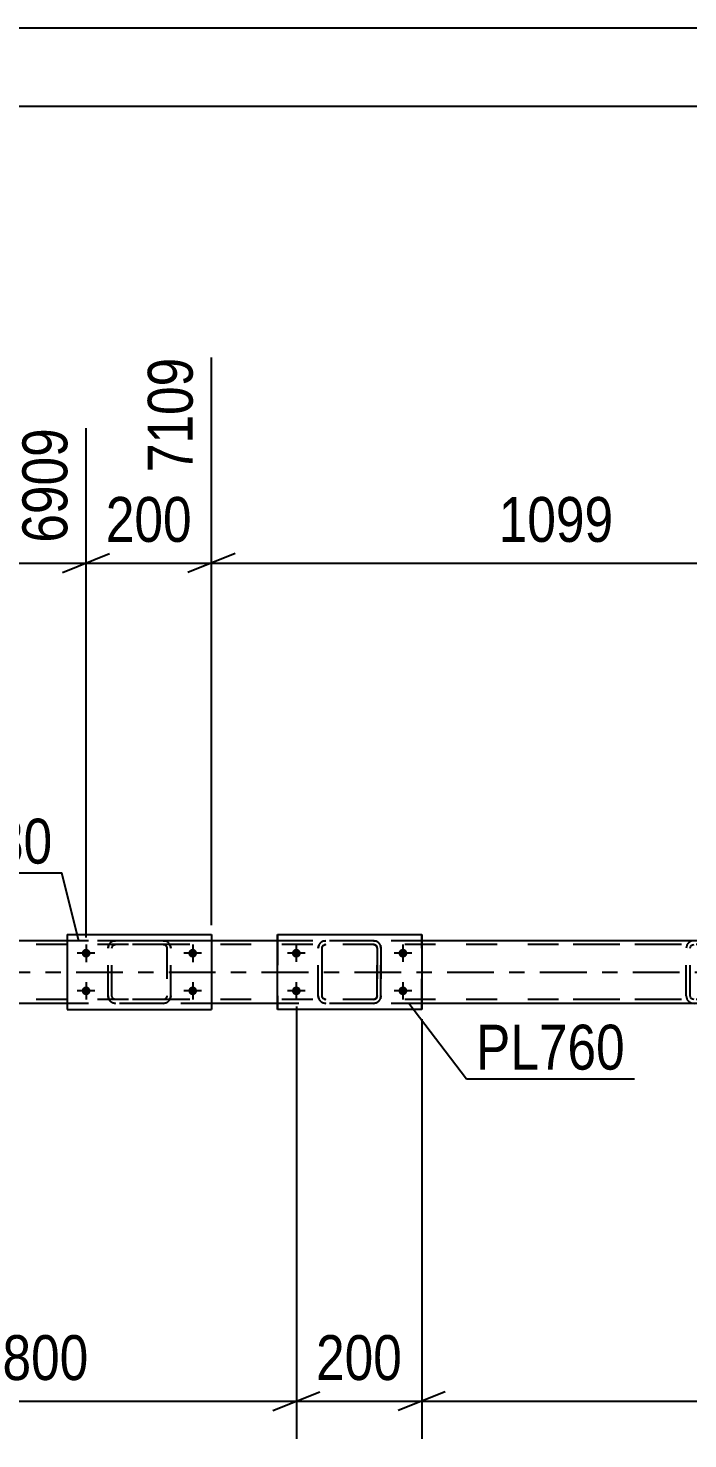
# Model space of a CAD drawing. Header units: millimetres. Extents: x -49 to 792, y -420 to 174.
# Drawn here: x 288 to 330, y 83.7 to 173.7 of the extents above; entities that cross this region are included whole.
import ezdxf

# ---------------------------------------------------------------- set-up
doc = ezdxf.new("R2010")
doc.units = ezdxf.units.MM
doc.linetypes.add('DXK_LINE_DOT2', pattern=[3.9198, 1.9599, -1.9599])
doc.linetypes.add('DXK_LINE_DOT3', pattern=[5.9187, 2.979, -0.9799, 0.9799, -0.9799])
doc.styles.add('Arial Narrow', font='ARIALN.TTF', dxfattribs={"height": 0.2})

# ---------------------------------------------------------------- blocks, each defined once
blk = doc.blocks.new('Unknown-122570535-1133')
at = {"color": 5, "linetype": 'Continuous'}
for p, q in [((791.913, 173.749), (-49.087, 173.749)), ((786.913, 168.749), (-44.087, 168.749))]:
    blk.add_line(p, q, dxfattribs=at)
blk = doc.blocks.new('Bolt-122570535-3972 - 3943')
at = {"linetype": 'Continuous'}
for points in [[(304.782, 114.719), (304.788, 114.777), (304.807, 114.832), (304.836, 114.883), (304.875, 114.927), (304.922, 114.961), (304.976, 114.985), (305.033, 114.997), (305.092, 114.997), (305.149, 114.985), (305.202, 114.961), (305.25, 114.927), (305.289, 114.883), (305.318, 114.832), (305.336, 114.777), (305.342, 114.719), (305.336, 114.66), (305.318, 114.605), (305.289, 114.554), (305.25, 114.51), (305.202, 114.476), (305.149, 114.452), (305.092, 114.44), (305.033, 114.44), (304.976, 114.452), (304.922, 114.476), (304.875, 114.51), (304.836, 114.554), (304.807, 114.605), (304.788, 114.66)], [(311.582, 114.719), (311.588, 114.777), (311.607, 114.832), (311.636, 114.883), (311.675, 114.927), (311.722, 114.961), (311.776, 114.985), (311.833, 114.997), (311.892, 114.997), (311.949, 114.985), (312.002, 114.961), (312.05, 114.927), (312.089, 114.883), (312.118, 114.832), (312.136, 114.777), (312.142, 114.719), (312.136, 114.66), (312.118, 114.605), (312.089, 114.554), (312.05, 114.51), (312.002, 114.476), (311.949, 114.452), (311.892, 114.44), (311.833, 114.44), (311.776, 114.452), (311.722, 114.476), (311.675, 114.51), (311.636, 114.554), (311.607, 114.605), (311.588, 114.66)], [(304.782, 112.319), (304.788, 112.377), (304.807, 112.432), (304.836, 112.483), (304.875, 112.527), (304.922, 112.561), (304.976, 112.585), (305.033, 112.597), (305.092, 112.597), (305.149, 112.585), (305.202, 112.561), (305.25, 112.527), (305.289, 112.483), (305.318, 112.432), (305.336, 112.377), (305.342, 112.319), (305.336, 112.26), (305.318, 112.205), (305.289, 112.154), (305.25, 112.11), (305.202, 112.076), (305.149, 112.052), (305.092, 112.04), (305.033, 112.04), (304.976, 112.052), (304.922, 112.076), (304.875, 112.11), (304.836, 112.154), (304.807, 112.205), (304.788, 112.26)], [(311.582, 112.319), (311.588, 112.377), (311.607, 112.432), (311.636, 112.483), (311.675, 112.527), (311.722, 112.561), (311.776, 112.585), (311.833, 112.597), (311.892, 112.597), (311.949, 112.585), (312.002, 112.561), (312.05, 112.527), (312.089, 112.483), (312.118, 112.432), (312.136, 112.377), (312.142, 112.319), (312.136, 112.26), (312.118, 112.205), (312.089, 112.154), (312.05, 112.11), (312.002, 112.076), (311.949, 112.052), (311.892, 112.04), (311.833, 112.04), (311.776, 112.052), (311.722, 112.076), (311.675, 112.11), (311.636, 112.154), (311.607, 112.205), (311.588, 112.26)]]:
    blk.add_hatch(color=1, dxfattribs=at).paths.add_polyline_path(points)
at = {"color": 1, "linetype": 'Continuous'}
for p, q in [((305.062, 115.279), (305.062, 114.159)), ((311.862, 115.279), (311.862, 114.159)), ((305.622, 114.719), (304.502, 114.719)), ((312.422, 114.719), (311.302, 114.719)), ((305.062, 112.879), (305.062, 111.759)), ((311.862, 112.879), (311.862, 111.759)), ((305.622, 112.319), (304.502, 112.319)), ((312.422, 112.319), (311.302, 112.319))]:
    blk.add_line(p, q, dxfattribs=at)
blk = doc.blocks.new('Part-122570535-4263 - 3943')
at = {"color": 2, "linetype": 'Continuous'}
for p, q in [((303.862, 111.119), (303.862, 115.919)), ((303.862, 115.919), (303.862, 115.919)), ((303.862, 115.919), (313.062, 115.919)), ((313.062, 115.919), (313.062, 111.119)), ((303.862, 111.119), (303.862, 111.119)), ((313.062, 111.119), (303.862, 111.119))]:
    blk.add_line(p, q, dxfattribs=at)
at = {"color": 7, "linetype": 'DXK_LINE_DOT2'}
for p, q in [((303.862, 115.919), (303.862, 111.119)), ((303.862, 115.919), (303.862, 115.919)), ((313.062, 111.119), (313.062, 115.919)), ((303.862, 111.119), (303.862, 111.119))]:
    blk.add_line(p, q, dxfattribs=at)
blk = doc.blocks.new('Bolt-122570535-4013 - 3943')
at = {"linetype": 'Continuous'}
for points in [[(291.651, 114.438, -1), (291.651, 114.998, -1)], [(298.451, 114.438, -1), (298.451, 114.998, -1)], [(291.651, 112.038, -1), (291.651, 112.598, -1)], [(298.451, 112.038, -1), (298.451, 112.598, -1)]]:
    blk.add_hatch(color=1, dxfattribs=at).paths.add_polyline_path(points)
at = {"color": 1, "linetype": 'Continuous'}
for p, q in [((291.651, 115.278), (291.651, 114.158)), ((298.451, 115.278), (298.451, 114.158)), ((292.211, 114.718), (291.091, 114.718)), ((299.011, 114.718), (297.891, 114.718)), ((291.651, 112.878), (291.651, 111.758)), ((298.451, 112.878), (298.451, 111.758)), ((292.211, 112.318), (291.091, 112.318)), ((299.011, 112.318), (297.891, 112.318))]:
    blk.add_line(p, q, dxfattribs=at)
blk = doc.blocks.new('Part-122570535-4131 - 3943')
at = {"color": 2, "linetype": 'Continuous'}
for p, q in [((290.451, 115.918), (290.451, 111.118)), ((290.451, 115.918), (299.651, 115.918)), ((299.651, 115.918), (299.651, 111.118)), ((290.451, 111.118), (299.651, 111.118))]:
    blk.add_line(p, q, dxfattribs=at)
blk = doc.blocks.new('Part-122570535-4132 - 3943')
at = {"color": 7, "linetype": 'DXK_LINE_DOT2'}
for p, q in [((293.348, 115.482), (293.531, 115.518)), ((293.531, 115.518), (293.348, 115.482)), ((293.362, 115.208), (293.439, 115.26)), ((293.439, 115.26), (293.531, 115.278)), ((296.571, 115.518), (293.531, 115.518)), ((296.571, 115.278), (293.531, 115.278)), ((296.571, 115.518), (296.755, 115.482)), ((296.755, 115.482), (296.571, 115.518)), ((296.571, 115.278), (296.663, 115.26)), ((296.663, 115.26), (296.741, 115.208)), ((293.051, 115.038), (293.088, 115.222)), ((293.088, 115.222), (293.051, 115.038)), ((293.051, 111.998), (293.051, 115.038)), ((293.291, 115.038), (293.309, 115.13)), ((293.291, 111.998), (293.291, 115.038)), ((293.309, 115.13), (293.362, 115.208)), ((296.741, 115.208), (296.793, 115.13)), ((296.793, 115.13), (296.811, 115.038)), ((296.811, 115.038), (296.811, 111.998)), ((297.015, 115.222), (297.051, 115.038)), ((297.051, 115.038), (297.015, 115.222)), ((297.051, 111.998), (297.051, 115.038)), ((293.088, 111.815), (293.051, 111.998)), ((293.051, 111.998), (293.088, 111.815)), ((293.309, 111.906), (293.291, 111.998)), ((293.362, 111.829), (293.309, 111.906)), ((293.439, 111.777), (293.362, 111.829)), ((293.531, 111.758), (293.439, 111.777)), ((296.571, 111.758), (293.531, 111.758)), ((296.663, 111.777), (296.571, 111.758)), ((296.741, 111.829), (296.663, 111.777)), ((296.793, 111.906), (296.741, 111.829)), ((296.811, 111.998), (296.793, 111.906)), ((297.051, 111.998), (297.015, 111.815)), ((297.015, 111.815), (297.051, 111.998)), ((293.531, 111.518), (293.348, 111.555)), ((293.348, 111.555), (293.531, 111.518)), ((296.571, 111.518), (293.531, 111.518)), ((296.755, 111.555), (296.571, 111.518)), ((296.571, 111.518), (296.755, 111.555))]:
    blk.add_line(p, q, dxfattribs=at)
at = {"color": 7, "linetype": 'DXK_LINE_DOT3'}
blk.add_line((295.051, 113.518), (295.051, 113.518), dxfattribs=at)
at = {"color": 7, "linetype": 'DXK_LINE_DOT2'}
for centre, start, end in [((293.531, 115.038), 112.5, 157.5), ((293.531, 115.038), 112.5, 157.5), ((296.571, 115.038), 22.5, 67.5), ((296.571, 115.038), 22.5, 67.5), ((293.531, 111.998), 202.5, 247.5), ((293.531, 111.998), 202.5, 247.5), ((296.571, 111.998), 292.5, 337.5), ((296.571, 111.998), 292.5, 337.5)]:
    blk.add_arc(centre, 0.48, start, end, dxfattribs=at)
blk = doc.blocks.new('Part-122570535-4210 - 3943')
at = {"color": 7, "linetype": 'DXK_LINE_DOT2'}
for p, q in [((709.845, 115.519), (54.264, 115.519)), ((709.845, 115.279), (54.264, 115.279)), ((299.651, 115.519), (290.451, 115.519)), ((313.062, 115.519), (303.862, 115.519)), ((709.845, 111.759), (54.264, 111.759)), ((299.651, 111.519), (290.451, 111.519)), ((313.062, 111.519), (303.862, 111.519))]:
    blk.add_line(p, q, dxfattribs=at)
at = {"color": 2, "linetype": 'Continuous'}
for p, q in [((290.451, 115.519), (273.057, 115.519)), ((303.862, 115.519), (299.651, 115.519)), ((343.612, 115.519), (313.062, 115.519)), ((290.451, 111.519), (273.057, 111.519)), ((303.862, 111.519), (299.651, 111.519)), ((343.77, 111.519), (313.062, 111.519))]:
    blk.add_line(p, q, dxfattribs=at)
at = {"color": 7, "linetype": 'DXK_LINE_DOT3'}
blk.add_line((54.264, 113.519), (709.845, 113.519), dxfattribs=at)
blk = doc.blocks.new('Part-122570535-4234 - 3943')
at = {"color": 7, "linetype": 'DXK_LINE_DOT2'}
for p, q in [((332.527, 115.519), (320.371, 115.519)), ((332.527, 115.279), (320.371, 115.279)), ((330.436, 115.519), (330.244, 115.482)), ((330.258, 115.208), (330.34, 115.26)), ((330.34, 115.26), (330.436, 115.279)), ((331.251, 115.519), (331.251, 115.279)), ((332.631, 115.482), (332.527, 115.519)), ((332.527, 115.279), (332.579, 115.26)), ((332.579, 115.26), (332.623, 115.208)), ((332.719, 115.378), (332.631, 115.482)), ((332.777, 115.222), (332.719, 115.378)), ((329.969, 115.208), (329.933, 115.039)), ((329.933, 111.999), (329.933, 115.039)), ((329.971, 115.222), (329.969, 115.208)), ((330.185, 115.039), (330.204, 115.13)), ((330.185, 111.999), (330.185, 115.039)), ((330.204, 115.13), (330.258, 115.208)), ((332.623, 115.208), (332.652, 115.13)), ((332.652, 115.13), (332.663, 115.039)), ((332.663, 111.999), (332.663, 115.039)), ((332.798, 115.039), (332.777, 115.222)), ((332.798, 111.999), (332.798, 115.039)), ((332.527, 111.759), (320.371, 111.759)), ((329.933, 111.999), (329.952, 111.907)), ((329.952, 111.907), (329.971, 111.815)), ((330.204, 111.907), (330.185, 111.999)), ((330.258, 111.829), (330.204, 111.907)), ((330.34, 111.777), (330.258, 111.829)), ((330.436, 111.759), (330.34, 111.777)), ((331.251, 111.519), (331.251, 111.759)), ((332.579, 111.777), (332.527, 111.759)), ((332.623, 111.829), (332.579, 111.777)), ((332.652, 111.907), (332.623, 111.829)), ((332.631, 111.555), (332.719, 111.659)), ((332.663, 111.999), (332.652, 111.907)), ((332.719, 111.659), (332.777, 111.815)), ((332.777, 111.815), (332.798, 111.999)), ((332.527, 111.519), (320.371, 111.519)), ((330.244, 111.555), (330.436, 111.519)), ((332.527, 111.519), (332.631, 111.555))]:
    blk.add_line(p, q, dxfattribs=at)
for centre, start, end in [((330.421, 115.023), 111.1941, 156.15059), ((330.421, 112.014), 203.84941, 248.8059)]:
    blk.add_arc(centre, 0.492, start, end, dxfattribs=at)
blk = doc.blocks.new('Part-122570535-4258 - 3943')
at = {"color": 7, "linetype": 'DXK_LINE_DOT2'}
for p, q in [((306.754, 115.482), (306.938, 115.519)), ((306.754, 115.482), (306.758, 115.482)), ((306.942, 115.519), (306.758, 115.482)), ((306.846, 115.26), (306.768, 115.208)), ((306.772, 115.208), (306.85, 115.26)), ((306.938, 115.279), (306.846, 115.26)), ((306.85, 115.26), (306.942, 115.279)), ((309.982, 115.519), (306.938, 115.519)), ((309.982, 115.279), (306.938, 115.279)), ((309.978, 115.519), (310.161, 115.482)), ((310.069, 115.26), (309.978, 115.279)), ((310.166, 115.482), (309.982, 115.519)), ((309.982, 115.279), (310.074, 115.26)), ((310.069, 115.26), (310.074, 115.26)), ((310.147, 115.208), (310.069, 115.26)), ((310.074, 115.26), (310.152, 115.208)), ((306.458, 115.039), (306.494, 115.222)), ((306.458, 115.039), (306.462, 115.039)), ((306.458, 111.999), (306.458, 115.039)), ((306.499, 115.222), (306.462, 115.039)), ((306.462, 111.999), (306.462, 115.039)), ((306.716, 115.13), (306.698, 115.039)), ((306.702, 115.039), (306.698, 115.039)), ((306.698, 115.039), (306.698, 111.999)), ((306.702, 115.039), (306.72, 115.13)), ((306.702, 111.999), (306.702, 115.039)), ((306.768, 115.208), (306.716, 115.13)), ((306.72, 115.13), (306.772, 115.208)), ((310.199, 115.13), (310.147, 115.208)), ((310.152, 115.208), (310.204, 115.13)), ((310.218, 115.039), (310.199, 115.13)), ((310.204, 115.13), (310.222, 115.039)), ((310.222, 115.039), (310.218, 115.039)), ((310.218, 115.039), (310.218, 111.999)), ((310.222, 111.999), (310.222, 115.039)), ((310.421, 115.222), (310.458, 115.039)), ((310.462, 115.039), (310.426, 115.222)), ((310.462, 115.039), (310.458, 115.039)), ((310.458, 115.039), (310.458, 111.999)), ((310.462, 111.999), (310.462, 115.039)), ((306.462, 111.999), (306.458, 111.999)), ((306.494, 111.815), (306.458, 111.999)), ((306.462, 111.999), (306.499, 111.815)), ((306.698, 111.999), (306.702, 111.999)), ((306.698, 111.999), (306.716, 111.907)), ((306.72, 111.907), (306.702, 111.999)), ((306.716, 111.907), (306.768, 111.829)), ((306.772, 111.829), (306.72, 111.907)), ((306.768, 111.829), (306.846, 111.777)), ((306.85, 111.777), (306.772, 111.829)), ((306.846, 111.777), (306.938, 111.759)), ((306.942, 111.759), (306.85, 111.777)), ((309.982, 111.759), (306.938, 111.759)), ((309.978, 111.759), (310.069, 111.777)), ((310.074, 111.777), (309.982, 111.759)), ((310.069, 111.777), (310.147, 111.829)), ((310.069, 111.777), (310.074, 111.777)), ((310.152, 111.829), (310.074, 111.777)), ((310.147, 111.829), (310.199, 111.907)), ((310.204, 111.907), (310.152, 111.829)), ((310.199, 111.907), (310.218, 111.999)), ((310.222, 111.999), (310.204, 111.907)), ((310.218, 111.999), (310.222, 111.999)), ((310.458, 111.999), (310.421, 111.815)), ((310.426, 111.815), (310.462, 111.999)), ((310.458, 111.999), (310.462, 111.999)), ((306.754, 111.555), (306.758, 111.555)), ((306.938, 111.519), (306.754, 111.555)), ((306.758, 111.555), (306.942, 111.519)), ((309.982, 111.519), (306.938, 111.519)), ((310.161, 111.555), (309.978, 111.519)), ((309.982, 111.519), (310.166, 111.555))]:
    blk.add_line(p, q, dxfattribs=at)
for centre, start, end in [((306.938, 115.039), 112.5, 157.5), ((306.942, 115.039), 112.5, 157.5), ((309.978, 115.039), 22.5, 67.5), ((309.982, 115.039), 22.5, 67.5), ((306.938, 111.999), 202.5, 247.5), ((306.942, 111.999), 202.5, 247.5), ((309.978, 111.999), 292.5, 337.5), ((309.982, 111.999), 292.5, 337.5)]:
    blk.add_arc(centre, 0.48, start, end, dxfattribs=at)
blk = doc.blocks.new('StraightDimension-122570535-33761 - 3943')
at = {"color": 7, "linetype": 'Continuous'}
for p, q in [((305.063, 111.319), (305.063, 83.731)), ((273.057, 110.519), (273.057, 83.731)), ((274.557, 86.731), (271.557, 85.531)), ((303.563, 85.531), (306.563, 86.731)), ((273.057, 86.131), (305.063, 86.131))]:
    blk.add_line(p, q, dxfattribs=at)
at = {"color": 0}
blk.add_wipeout([(292.402, 86.881), (292.402, 91.081), (285.718, 91.081), (285.718, 86.881)], dxfattribs=at)
at = {"color": 3, "style": 'Arial Narrow'}
blk.add_text('800', height=2.8633, dxfattribs=at).set_placement((286.318, 87.481))
blk = doc.blocks.new('StraightDimension-122570535-27013 - 3943')
at = {"color": 7, "linetype": 'Continuous'}
for p, q in [((299.651, 116.519), (299.651, 152.731)), ((343.612, 118.519), (343.612, 148.231)), ((301.151, 140.219), (298.151, 139.019)), ((299.651, 139.619), (343.612, 139.619)), ((342.112, 139.019), (345.112, 140.219))]:
    blk.add_line(p, q, dxfattribs=at)
at = {"color": 0}
blk.add_wipeout([(325.888, 140.369), (325.888, 144.569), (317.375, 144.569), (317.375, 140.369)], dxfattribs=at)
at = {"color": 3, "style": 'Arial Narrow'}
blk.add_text('1099', height=2.8633, dxfattribs=at).set_placement((317.975, 140.969))
at = {"color": 0, "linetype": 'Continuous'}
blk.add_wipeout([(343.012, 148.831), (338.812, 148.831), (338.812, 140.319), (343.012, 140.319)], dxfattribs=at)
at = {"color": 3, "linetype": 'Continuous', "style": 'Arial Narrow'}
blk.add_text('8208', height=2.8633, rotation=90.00021, dxfattribs=at).set_placement((342.412, 140.919))
blk = doc.blocks.new('StraightDimension-122570535-27014 - 3943')
at = {"color": 7, "linetype": 'Continuous'}
for p, q in [((299.651, 116.519), (299.651, 152.731)), ((291.651, 115.718), (291.651, 148.231)), ((290.151, 139.019), (293.151, 140.219)), ((291.651, 139.619), (299.651, 139.619)), ((301.151, 140.219), (298.151, 139.019))]:
    blk.add_line(p, q, dxfattribs=at)
at = {"color": 0}
blk.add_wipeout([(298.993, 140.369), (298.993, 144.569), (292.309, 144.569), (292.309, 140.369)], dxfattribs=at)
at = {"color": 3, "style": 'Arial Narrow'}
blk.add_text('200', height=2.8633, dxfattribs=at).set_placement((292.909, 140.969))
at = {"color": 0, "linetype": 'Continuous'}
blk.add_wipeout([(299.051, 153.331), (294.851, 153.331), (294.851, 144.819), (299.051, 144.819)], dxfattribs=at)
at = {"color": 3, "linetype": 'Continuous', "style": 'Arial Narrow'}
blk.add_text('7109', height=2.8633, rotation=90.00021, dxfattribs=at).set_placement((298.451, 145.419))
blk = doc.blocks.new('StraightDimension-122570535-27015 - 3943')
at = {"color": 7, "linetype": 'Continuous'}
for p, q in [((248.57, 116.519), (248.57, 152.731)), ((291.651, 115.718), (291.651, 148.231)), ((250.07, 140.219), (247.07, 139.019)), ((248.57, 139.619), (291.651, 139.619)), ((290.151, 139.019), (293.151, 140.219))]:
    blk.add_line(p, q, dxfattribs=at)
at = {"color": 0}
blk.add_wipeout([(274.367, 140.369), (274.367, 144.569), (265.855, 144.569), (265.855, 140.369)], dxfattribs=at)
at = {"color": 3, "style": 'Arial Narrow'}
blk.add_text('1077', height=2.8633, dxfattribs=at).set_placement((266.455, 140.969))
at = {"color": 0, "linetype": 'Continuous'}
blk.add_wipeout([(291.051, 148.831), (286.851, 148.831), (286.851, 140.319), (291.051, 140.319)], dxfattribs=at)
at = {"color": 3, "linetype": 'Continuous', "style": 'Arial Narrow'}
blk.add_text('6909', height=2.8633, rotation=90.00021, dxfattribs=at).set_placement((290.451, 140.919))
blk = doc.blocks.new('StraightDimension-122570535-33759 - 3943')
at = {"color": 7, "linetype": 'Continuous'}
for p, q in [((385.057, 111.319), (385.057, 83.731)), ((313.062, 110.519), (313.062, 83.731)), ((314.562, 86.731), (311.562, 85.531)), ((383.557, 85.531), (386.557, 86.731)), ((313.062, 86.131), (385.057, 86.131))]:
    blk.add_line(p, q, dxfattribs=at)
at = {"color": 0}
blk.add_wipeout([(353.316, 86.881), (353.316, 91.081), (344.803, 91.081), (344.803, 86.881)], dxfattribs=at)
at = {"color": 3, "style": 'Arial Narrow'}
blk.add_text('1800', height=2.8633, dxfattribs=at).set_placement((345.403, 87.481))
blk = doc.blocks.new('StraightDimension-122570535-33760 - 3943')
at = {"color": 7, "linetype": 'Continuous'}
for p, q in [((305.063, 111.319), (305.063, 83.731)), ((313.062, 110.519), (313.062, 83.731)), ((303.563, 85.531), (306.563, 86.731)), ((314.562, 86.731), (311.562, 85.531)), ((305.063, 86.131), (313.062, 86.131))]:
    blk.add_line(p, q, dxfattribs=at)
at = {"color": 0}
blk.add_wipeout([(312.405, 86.881), (312.405, 91.081), (305.72, 91.081), (305.72, 86.881)], dxfattribs=at)
at = {"color": 3, "style": 'Arial Narrow'}
blk.add_text('200', height=2.8633, dxfattribs=at).set_placement((306.32, 87.481))
blk = doc.blocks.new('Mark-122570535-4127 - 3943')
at = {"color": 30, "linetype": 'Continuous'}
for p in [(279.404, 119.839), (291.183, 115.493)]:
    blk.add_line(p, (290.108, 119.839), dxfattribs=at)
at = {"color": 0}
blk.add_wipeout([(289.508, 120.439), (289.508, 123.439), (280.004, 123.439), (280.004, 120.439)], dxfattribs=at)
blk.add_wipeout([(289.508, 120.439), (289.508, 123.439), (280.004, 123.439), (280.004, 120.439)], dxfattribs=at)
at = {"color": 3, "style": 'Arial Narrow'}
blk.add_text('PL580', height=2.8633, dxfattribs=at).set_placement((280.004, 120.439))
blk = doc.blocks.new('Mark-122570535-4259 - 3943')
at = {"color": 30, "linetype": 'Continuous'}
for p, q in [((312.238, 111.53), (315.924, 106.692)), ((315.924, 106.692), (326.628, 106.692))]:
    blk.add_line(p, q, dxfattribs=at)
at = {"color": 0}
blk.add_wipeout([(326.028, 107.292), (326.028, 110.292), (316.524, 110.292), (316.524, 107.292)], dxfattribs=at)
blk.add_wipeout([(326.028, 107.292), (326.028, 110.292), (316.524, 110.292), (316.524, 107.292)], dxfattribs=at)
at = {"color": 3, "style": 'Arial Narrow'}
blk.add_text('PL760', height=2.8633, dxfattribs=at).set_placement((316.524, 107.292))

msp = doc.modelspace()

# ---------------------------------------------------------------- block references
for name in ['Unknown-122570535-1133', 'Part-122570535-4210 - 3943', 'Part-122570535-4131 - 3943', 'Bolt-122570535-4013 - 3943', 'Part-122570535-4132 - 3943', 'Part-122570535-4263 - 3943', 'Bolt-122570535-3972 - 3943', 'Part-122570535-4258 - 3943', 'Part-122570535-4234 - 3943']:
    msp.add_blockref(name, (0, 0))

# ---------------------------------------------------------------- next in the draw order: block references
for name in ['StraightDimension-122570535-27013 - 3943', 'StraightDimension-122570535-33761 - 3943', 'StraightDimension-122570535-33759 - 3943']:
    msp.add_blockref(name, (0, 0))

# ---------------------------------------------------------------- next in the draw order: block references
for name in ['StraightDimension-122570535-27014 - 3943', 'StraightDimension-122570535-33760 - 3943']:
    msp.add_blockref(name, (0, 0))

# ---------------------------------------------------------------- next in the draw order: block references
for name in ['StraightDimension-122570535-27015 - 3943', 'Mark-122570535-4259 - 3943']:
    msp.add_blockref(name, (0, 0))

# ---------------------------------------------------------------- next in the draw order: block references
msp.add_blockref('Mark-122570535-4127 - 3943', (0, 0))

doc.saveas('drawing.dxf')
